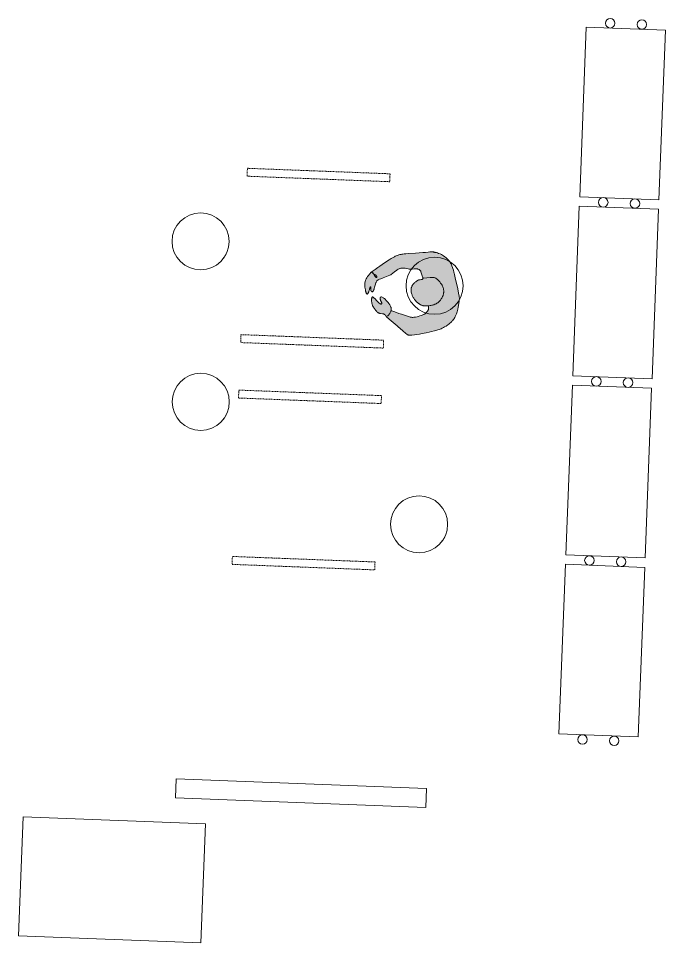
# Model space of a CAD drawing. Header units: millimetres. Extents: x 32078 to 83548, y -4690 to 56252.
# Drawn here: x 59509 to 63588, y 17601 to 23441 of the extents above; entities that cross this region are included whole.
import ezdxf

# ---------------------------------------------------------------- set-up
doc = ezdxf.new("R2010")
doc.units = ezdxf.units.MM
doc.header["$MEASUREMENT"] = 0
doc.linetypes.add('DGN Style 2', pattern=[10, 6, -4])
for name, color, linetype, lineweight in [('A-SLAB-CONC', 7, 'Continuous', 0), ('FIXT-JNRY-PART', 42, 'Continuous', 0), ('FURN-FREE', 1, 'Continuous', 0), ('FURN-STOR', 213, 'Continuous', 0), ('PRES-FILL', 7, 'Continuous', 0), ('PRES-PEOP', 42, 'Continuous', 0)]:
    doc.layers.add(name, color=color, linetype=linetype, lineweight=lineweight)

# ---------------------------------------------------------------- blocks, each defined once
blk = doc.blocks.new('*U461')
at = {"layer": 'FIXT-JNRY-PART', "color": 0, "linetype": 'ByBlock', "lineweight": -2, "flags": 128}
blk.add_lwpolyline([(-163.7, 2238.5), (335.9, 2219.2), (294.6, 1149.7), (-205, 1169), (-163.7, 2238.5)], close=True, dxfattribs=at)
at = {"color": 0, "linetype": 'ByBlock', "lineweight": -2}
for points in [[(17.3, 2261.5), (17.4, 2263.4), (17.3, 2265.3), (17, 2267.1), (16.7, 2269), (16.2, 2270.8), (15.7, 2272.6), (15, 2274.4), (14.2, 2276.1), (13.3, 2277.8), (12.3, 2279.4), (11.2, 2280.9), (10, 2282.3), (8.7, 2283.7), (7.4, 2285), (5.9, 2286.2), (4.4, 2287.4), (2.8, 2288.4), (1.2, 2289.3), (-0.5, 2290.1), (-2.3, 2290.8), (-4.1, 2291.4), (-5.9, 2291.9), (-7.7, 2292.3), (-9.6, 2292.5), (-11.5, 2292.6), (-13.4, 2292.7), (-15.2, 2292.6), (-17.1, 2292.3), (-19, 2292), (-20.8, 2291.5), (-22.6, 2291), (-24.3, 2290.3), (-26.1, 2289.5), (-27.7, 2288.6), (-29.3, 2287.6), (-30.8, 2286.5), (-32.3, 2285.3), (-33.7, 2284), (-35, 2282.7), (-36.2, 2281.2), (-37.3, 2279.7), (-38.3, 2278.1), (-39.3, 2276.5), (-40.1, 2274.8), (-40.8, 2273), (-41.4, 2271.2), (-41.9, 2269.4), (-42.2, 2267.6), (-42.5, 2265.7), (-42.6, 2263.8), (-42.6, 2261.9), (-42.5, 2260.1), (-42.3, 2258.2), (-42, 2256.3), (-41.5, 2254.5), (-40.9, 2252.7), (-40.3, 2251), (-39.5, 2249.2), (-38.6, 2247.6), (-37.6, 2246), (-36.5, 2244.5), (-35.3, 2243), (-34, 2241.6), (-32.6, 2240.3), (-31.2, 2239.1), (-29.7, 2238), (-28.1, 2237), (-26.4, 2236), (-24.7, 2235.2), (-23, 2234.5), (-21.2, 2233.9), (-19.4, 2233.4), (-17.5, 2233.1), (-15.7, 2232.8), (-13.8, 2232.7), (-11.9, 2232.7), (-10, 2232.8), (-8.2, 2233), (-6.3, 2233.3), (-4.5, 2233.8), (-2.7, 2234.4), (-0.9, 2235.1), (0.8, 2235.8), (2.5, 2236.7), (4.1, 2237.7), (5.6, 2238.8), (7, 2240), (8.4, 2241.3), (9.7, 2242.7), (10.9, 2244.1), (12.1, 2245.6), (13.1, 2247.2), (14, 2248.9), (14.8, 2250.6), (15.5, 2252.3), (16.1, 2254.1), (16.6, 2255.9), (17, 2257.8)], [(157.2, 2256.1), (157.2, 2254.2), (157.3, 2252.3), (157.6, 2250.5), (157.9, 2248.6), (158.3, 2246.8), (158.9, 2245), (159.6, 2243.2), (160.4, 2241.5), (161.3, 2239.9), (162.3, 2238.3), (163.4, 2236.7), (164.6, 2235.3), (165.9, 2233.9), (167.2, 2232.6), (168.7, 2231.4), (170.2, 2230.3), (171.8, 2229.2), (173.4, 2228.3), (175.1, 2227.5), (176.9, 2226.8), (178.6, 2226.2), (180.5, 2225.7), (182.3, 2225.4), (184.2, 2225.1), (186.1, 2225), (187.9, 2225), (189.8, 2225.1), (191.7, 2225.3), (193.6, 2225.6), (195.4, 2226.1), (197.2, 2226.6), (198.9, 2227.3), (200.6, 2228.1), (202.3, 2229), (203.9, 2230), (205.4, 2231.1), (206.9, 2232.3), (208.3, 2233.6), (209.6, 2234.9), (210.8, 2236.4), (211.9, 2237.9), (212.9, 2239.5), (213.8, 2241.1), (214.7, 2242.8), (215.4, 2244.6), (216, 2246.4), (216.4, 2248.2), (216.8, 2250), (217.1, 2251.9), (217.2, 2253.8), (217.2, 2255.7), (217.1, 2257.6), (216.9, 2259.4), (216.5, 2261.3), (216.1, 2263.1), (215.5, 2264.9), (214.8, 2266.7), (214, 2268.4), (213.1, 2270), (212.2, 2271.6), (211.1, 2273.2), (209.9, 2274.6), (208.6, 2276), (207.2, 2277.3), (205.8, 2278.5), (204.3, 2279.6), (202.7, 2280.7), (201, 2281.6), (199.3, 2282.4), (197.6, 2283.1), (195.8, 2283.7), (194, 2284.2), (192.1, 2284.5), (190.3, 2284.8), (188.4, 2284.9), (186.5, 2284.9), (184.6, 2284.8), (182.7, 2284.6), (180.9, 2284.3), (179.1, 2283.8), (177.3, 2283.2), (175.5, 2282.6), (173.8, 2281.8), (172.1, 2280.9), (170.5, 2279.9), (169, 2278.8), (167.5, 2277.6), (166.2, 2276.3), (164.9, 2274.9), (163.6, 2273.5), (162.5, 2272), (161.5, 2270.4), (160.6, 2268.8), (159.8, 2267.1), (159.1, 2265.3), (158.5, 2263.5), (158, 2261.7), (157.6, 2259.9)], [(-26.3, 1132.1), (-26.3, 1134), (-26.4, 1135.9), (-26.6, 1137.7), (-27, 1139.6), (-27.4, 1141.4), (-28, 1143.2), (-28.7, 1145), (-29.5, 1146.7), (-30.3, 1148.4), (-31.3, 1149.9), (-32.4, 1151.5), (-33.6, 1152.9), (-34.9, 1154.3), (-36.3, 1155.6), (-37.7, 1156.8), (-39.2, 1158), (-40.8, 1159), (-42.5, 1159.9), (-44.2, 1160.7), (-45.9, 1161.4), (-47.7, 1162), (-49.5, 1162.5), (-51.4, 1162.9), (-53.2, 1163.1), (-55.1, 1163.2), (-57, 1163.3), (-58.9, 1163.2), (-60.8, 1162.9), (-62.6, 1162.6), (-64.4, 1162.1), (-66.2, 1161.6), (-68, 1160.9), (-69.7, 1160.1), (-71.4, 1159.2), (-73, 1158.2), (-74.5, 1157.1), (-76, 1155.9), (-77.3, 1154.6), (-78.6, 1153.3), (-79.9, 1151.8), (-81, 1150.3), (-82, 1148.7), (-82.9, 1147.1), (-83.7, 1145.4), (-84.4, 1143.6), (-85, 1141.8), (-85.5, 1140), (-85.9, 1138.2), (-86.1, 1136.3), (-86.3, 1134.4), (-86.3, 1132.5), (-86.2, 1130.7), (-85.9, 1128.8), (-85.6, 1126.9), (-85.1, 1125.1), (-84.6, 1123.3), (-83.9, 1121.6), (-83.1, 1119.8), (-82.2, 1118.2), (-81.2, 1116.6), (-80.1, 1115.1), (-78.9, 1113.6), (-77.6, 1112.2), (-76.3, 1110.9), (-74.8, 1109.7), (-73.3, 1108.6), (-71.7, 1107.6), (-70.1, 1106.6), (-68.4, 1105.8), (-66.6, 1105.1), (-64.9, 1104.5), (-63, 1104), (-61.2, 1103.7), (-59.3, 1103.4), (-57.4, 1103.3), (-55.6, 1103.3), (-53.7, 1103.4), (-51.8, 1103.6), (-49.9, 1103.9), (-48.1, 1104.4), (-46.3, 1105), (-44.6, 1105.6), (-42.9, 1106.4), (-41.2, 1107.3), (-39.6, 1108.3), (-38.1, 1109.4), (-36.6, 1110.6), (-35.2, 1111.9), (-33.9, 1113.3), (-32.7, 1114.7), (-31.6, 1116.2), (-30.6, 1117.8), (-29.6, 1119.5), (-28.8, 1121.2), (-28.1, 1122.9), (-27.5, 1124.7), (-27, 1126.5), (-26.7, 1128.4)], [(113.6, 1126.7), (113.6, 1124.8), (113.7, 1122.9), (113.9, 1121.1), (114.2, 1119.2), (114.7, 1117.4), (115.3, 1115.6), (116, 1113.8), (116.7, 1112.1), (117.6, 1110.5), (118.6, 1108.9), (119.7, 1107.3), (120.9, 1105.9), (122.2, 1104.5), (123.6, 1103.2), (125, 1102), (126.5, 1100.9), (128.1, 1099.8), (129.8, 1098.9), (131.5, 1098.1), (133.2, 1097.4), (135, 1096.8), (136.8, 1096.3), (138.7, 1095.9), (140.5, 1095.7), (142.4, 1095.6), (144.3, 1095.6), (146.2, 1095.7), (148.1, 1095.9), (149.9, 1096.2), (151.7, 1096.7), (153.5, 1097.2), (155.3, 1097.9), (157, 1098.7), (158.7, 1099.6), (160.3, 1100.6), (161.8, 1101.7), (163.2, 1102.9), (164.6, 1104.2), (165.9, 1105.5), (167.1, 1107), (168.3, 1108.5), (169.3, 1110.1), (170.2, 1111.7), (171, 1113.4), (171.7, 1115.2), (172.3, 1117), (172.8, 1118.8), (173.2, 1120.6), (173.4, 1122.5), (173.5, 1124.4), (173.6, 1126.3), (173.5, 1128.2), (173.2, 1130), (172.9, 1131.9), (172.4, 1133.7), (171.9, 1135.5), (171.2, 1137.3), (170.4, 1139), (169.5, 1140.6), (168.5, 1142.2), (167.4, 1143.8), (166.2, 1145.2), (164.9, 1146.6), (163.6, 1147.9), (162.1, 1149.1), (160.6, 1150.2), (159, 1151.3), (157.4, 1152.2), (155.7, 1153), (153.9, 1153.7), (152.1, 1154.3), (150.3, 1154.8), (148.5, 1155.1), (146.6, 1155.4), (144.7, 1155.5), (142.8, 1155.5), (141, 1155.4), (139.1, 1155.2), (137.2, 1154.9), (135.4, 1154.4), (133.6, 1153.8), (131.9, 1153.2), (130.1, 1152.4), (128.5, 1151.5), (126.9, 1150.5), (125.4, 1149.4), (123.9, 1148.2), (122.5, 1146.9), (121.2, 1145.5), (120, 1144.1), (118.9, 1142.6), (117.9, 1141), (116.9, 1139.4), (116.1, 1137.7), (115.4, 1135.9), (114.8, 1134.1), (114.3, 1132.3), (114, 1130.4)]]:
    blk.add_wipeout(points, dxfattribs=at).dxf.layer = 'FURN-STOR'
at = {"layer": 'FIXT-JNRY-PART', "color": 0, "linetype": 'ByBlock', "lineweight": -2, "flags": 128}
blk.add_lwpolyline([(-207.3, 1109.1), (292.3, 1089.8), (251, 20.3), (-248.7, 39.6), (-207.3, 1109.1)], close=True, dxfattribs=at)
at = {"layer": 'FURN-STOR', "color": 0, "linetype": 'ByBlock', "lineweight": -2}
for centre in [(-12.6, 2262.7), (187.2, 2254.9), (-56.3, 1133.3), (143.6, 1125.5)]:
    blk.add_circle(centre, 30, dxfattribs=at)
at = {"color": 0, "linetype": 'ByBlock', "lineweight": -2}
for points in [[(-69.9, 2.7), (-69.9, 4.6), (-70, 6.5), (-70.3, 8.3), (-70.6, 10.2), (-71.1, 12), (-71.6, 13.8), (-72.3, 15.6), (-73.1, 17.3), (-74, 18.9), (-75, 20.5), (-76.1, 22.1), (-77.3, 23.5), (-78.6, 24.9), (-79.9, 26.2), (-81.4, 27.4), (-82.9, 28.6), (-84.5, 29.6), (-86.1, 30.5), (-87.8, 31.3), (-89.6, 32), (-91.3, 32.6), (-93.2, 33.1), (-95, 33.5), (-96.9, 33.7), (-98.8, 33.8), (-100.7, 33.9), (-102.5, 33.7), (-104.4, 33.5), (-106.3, 33.2), (-108.1, 32.7), (-109.9, 32.2), (-111.6, 31.5), (-113.4, 30.7), (-115, 29.8), (-116.6, 28.8), (-118.1, 27.7), (-119.6, 26.5), (-121, 25.2), (-122.3, 23.9), (-123.5, 22.4), (-124.6, 20.9), (-125.6, 19.3), (-126.6, 17.7), (-127.4, 16), (-128.1, 14.2), (-128.7, 12.4), (-129.2, 10.6), (-129.5, 8.8), (-129.8, 6.9), (-129.9, 5), (-129.9, 3.1), (-129.8, 1.3), (-129.6, -0.6), (-129.3, -2.5), (-128.8, -4.3), (-128.2, -6.1), (-127.5, -7.9), (-126.8, -9.6), (-125.9, -11.2), (-124.9, -12.8), (-123.8, -14.4), (-122.6, -15.8), (-121.3, -17.2), (-119.9, -18.5), (-118.5, -19.7), (-117, -20.8), (-115.4, -21.8), (-113.7, -22.8), (-112, -23.6), (-110.3, -24.3), (-108.5, -24.9), (-106.7, -25.4), (-104.8, -25.7), (-103, -26), (-101.1, -26.1), (-99.2, -26.1), (-97.3, -26), (-95.4, -25.8), (-93.6, -25.5), (-91.8, -25), (-90, -24.4), (-88.2, -23.8), (-86.5, -23), (-84.8, -22.1), (-83.2, -21.1), (-81.7, -20), (-80.2, -18.8), (-78.9, -17.5), (-77.6, -16.1), (-76.4, -14.7), (-75.2, -13.2), (-74.2, -11.6), (-73.3, -9.9), (-72.5, -8.3), (-71.8, -6.5), (-71.2, -4.7), (-70.7, -2.9), (-70.3, -1)], [(69.9, -2.7), (69.9, -4.6), (70, -6.5), (70.3, -8.3), (70.6, -10.2), (71.1, -12), (71.6, -13.8), (72.3, -15.6), (73.1, -17.3), (74, -18.9), (75, -20.5), (76.1, -22.1), (77.3, -23.5), (78.6, -24.9), (79.9, -26.2), (81.4, -27.4), (82.9, -28.6), (84.5, -29.6), (86.1, -30.5), (87.8, -31.3), (89.6, -32), (91.3, -32.6), (93.2, -33.1), (95, -33.5), (96.9, -33.7), (98.8, -33.8), (100.7, -33.9), (102.5, -33.7), (104.4, -33.5), (106.3, -33.2), (108.1, -32.7), (109.9, -32.2), (111.6, -31.5), (113.4, -30.7), (115, -29.8), (116.6, -28.8), (118.1, -27.7), (119.6, -26.5), (121, -25.2), (122.3, -23.9), (123.5, -22.4), (124.6, -20.9), (125.6, -19.3), (126.6, -17.7), (127.4, -16), (128.1, -14.2), (128.7, -12.4), (129.2, -10.6), (129.5, -8.8), (129.8, -6.9), (129.9, -5), (129.9, -3.1), (129.8, -1.3), (129.6, 0.6), (129.2, 2.5), (128.8, 4.3), (128.2, 6.1), (127.5, 7.9), (126.8, 9.6), (125.9, 11.2), (124.9, 12.8), (123.8, 14.4), (122.6, 15.8), (121.3, 17.2), (119.9, 18.5), (118.5, 19.7), (117, 20.8), (115.4, 21.8), (113.7, 22.8), (112, 23.6), (110.3, 24.3), (108.5, 24.9), (106.7, 25.4), (104.8, 25.7), (103, 26), (101.1, 26.1), (99.2, 26.1), (97.3, 26), (95.4, 25.8), (93.6, 25.5), (91.8, 25), (90, 24.4), (88.2, 23.8), (86.5, 23), (84.8, 22.1), (83.2, 21.1), (81.7, 20), (80.2, 18.8), (78.9, 17.5), (77.6, 16.1), (76.4, 14.7), (75.2, 13.2), (74.2, 11.6), (73.3, 10), (72.5, 8.3), (71.8, 6.5), (71.2, 4.7), (70.7, 2.9), (70.3, 1)]]:
    blk.add_wipeout(points, dxfattribs=at).dxf.layer = 'FURN-STOR'
at = {"layer": 'FIXT-JNRY-PART', "color": 0, "linetype": 'ByBlock', "lineweight": -2, "flags": 128}
blk.add_lwpolyline([(-251, -20.3), (248.7, -39.6), (207.3, -1109.1), (-292.3, -1089.8), (-251, -20.3)], close=True, dxfattribs=at)
at = {"layer": 'FURN-STOR', "color": 0, "linetype": 'ByBlock', "lineweight": -2}
for centre in [(-99.9, 3.9), (99.9, -3.9)]:
    blk.add_circle(centre, 30, dxfattribs=at)
at = {"color": 0, "linetype": 'ByBlock', "lineweight": -2}
for points in [[(-113.6, -1126.7), (-113.6, -1124.8), (-113.7, -1122.9), (-113.9, -1121.1), (-114.2, -1119.2), (-114.7, -1117.4), (-115.3, -1115.6), (-116, -1113.8), (-116.7, -1112.1), (-117.6, -1110.5), (-118.6, -1108.9), (-119.7, -1107.3), (-120.9, -1105.9), (-122.2, -1104.5), (-123.6, -1103.2), (-125, -1102), (-126.5, -1100.9), (-128.1, -1099.8), (-129.8, -1098.9), (-131.5, -1098.1), (-133.2, -1097.4), (-135, -1096.8), (-136.8, -1096.3), (-138.7, -1095.9), (-140.5, -1095.7), (-142.4, -1095.6), (-144.3, -1095.6), (-146.2, -1095.7), (-148.1, -1095.9), (-149.9, -1096.2), (-151.7, -1096.7), (-153.5, -1097.2), (-155.3, -1097.9), (-157, -1098.7), (-158.7, -1099.6), (-160.3, -1100.6), (-161.8, -1101.7), (-163.2, -1102.9), (-164.6, -1104.2), (-165.9, -1105.5), (-167.1, -1107), (-168.3, -1108.5), (-169.3, -1110.1), (-170.2, -1111.7), (-171, -1113.4), (-171.7, -1115.2), (-172.3, -1117), (-172.8, -1118.8), (-173.2, -1120.6), (-173.4, -1122.5), (-173.6, -1124.4), (-173.6, -1126.3), (-173.5, -1128.1), (-173.2, -1130), (-172.9, -1131.9), (-172.4, -1133.7), (-171.9, -1135.5), (-171.2, -1137.3), (-170.4, -1139), (-169.5, -1140.6), (-168.5, -1142.2), (-167.4, -1143.8), (-166.2, -1145.2), (-164.9, -1146.6), (-163.6, -1147.9), (-162.1, -1149.1), (-160.6, -1150.2), (-159, -1151.3), (-157.4, -1152.2), (-155.7, -1153), (-153.9, -1153.7), (-152.2, -1154.3), (-150.3, -1154.8), (-148.5, -1155.1), (-146.6, -1155.4), (-144.7, -1155.5), (-142.8, -1155.5), (-141, -1155.4), (-139.1, -1155.2), (-137.2, -1154.9), (-135.4, -1154.4), (-133.6, -1153.8), (-131.9, -1153.2), (-130.1, -1152.4), (-128.5, -1151.5), (-126.9, -1150.5), (-125.4, -1149.4), (-123.9, -1148.2), (-122.5, -1146.9), (-121.2, -1145.5), (-120, -1144.1), (-118.9, -1142.6), (-117.9, -1141), (-116.9, -1139.4), (-116.1, -1137.7), (-115.4, -1135.9), (-114.8, -1134.1), (-114.3, -1132.3), (-114, -1130.4)], [(26.3, -1132.1), (26.3, -1134), (26.4, -1135.9), (26.6, -1137.7), (27, -1139.6), (27.4, -1141.4), (28, -1143.2), (28.7, -1145), (29.4, -1146.7), (30.3, -1148.4), (31.3, -1149.9), (32.4, -1151.5), (33.6, -1152.9), (34.9, -1154.3), (36.3, -1155.6), (37.7, -1156.8), (39.2, -1158), (40.8, -1159), (42.5, -1159.9), (44.2, -1160.7), (45.9, -1161.4), (47.7, -1162), (49.5, -1162.5), (51.4, -1162.9), (53.2, -1163.1), (55.1, -1163.2), (57, -1163.3), (58.9, -1163.2), (60.8, -1162.9), (62.6, -1162.6), (64.4, -1162.1), (66.2, -1161.6), (68, -1160.9), (69.7, -1160.1), (71.4, -1159.2), (73, -1158.2), (74.5, -1157.1), (76, -1155.9), (77.3, -1154.6), (78.6, -1153.3), (79.8, -1151.8), (81, -1150.3), (82, -1148.7), (82.9, -1147.1), (83.7, -1145.4), (84.4, -1143.6), (85, -1141.8), (85.5, -1140), (85.9, -1138.2), (86.1, -1136.3), (86.3, -1134.4), (86.3, -1132.5), (86.2, -1130.7), (85.9, -1128.8), (85.6, -1126.9), (85.1, -1125.1), (84.6, -1123.3), (83.9, -1121.6), (83.1, -1119.8), (82.2, -1118.2), (81.2, -1116.6), (80.1, -1115), (78.9, -1113.6), (77.6, -1112.2), (76.3, -1110.9), (74.8, -1109.7), (73.3, -1108.6), (71.7, -1107.6), (70.1, -1106.6), (68.4, -1105.8), (66.6, -1105.1), (64.9, -1104.5), (63, -1104), (61.2, -1103.7), (59.3, -1103.4), (57.4, -1103.3), (55.6, -1103.3), (53.7, -1103.4), (51.8, -1103.6), (49.9, -1103.9), (48.1, -1104.4), (46.3, -1105), (44.6, -1105.6), (42.9, -1106.4), (41.2, -1107.3), (39.6, -1108.3), (38.1, -1109.4), (36.6, -1110.6), (35.2, -1111.9), (33.9, -1113.3), (32.7, -1114.7), (31.6, -1116.2), (30.6, -1117.8), (29.6, -1119.5), (28.8, -1121.2), (28.1, -1122.9), (27.5, -1124.7), (27, -1126.5), (26.7, -1128.4)]]:
    blk.add_wipeout(points, dxfattribs=at).dxf.layer = 'FURN-STOR'
at = {"layer": 'FIXT-JNRY-PART', "color": 0, "linetype": 'ByBlock', "lineweight": -2, "flags": 128}
blk.add_lwpolyline([(-294.6, -1149.7), (205, -1169), (163.7, -2238.5), (-335.9, -2219.2), (-294.6, -1149.7)], close=True, dxfattribs=at)
at = {"layer": 'FURN-STOR', "color": 0, "linetype": 'ByBlock', "lineweight": -2}
for centre in [(-143.6, -1125.5), (56.3, -1133.3)]:
    blk.add_circle(centre, 30, dxfattribs=at)
at = {"color": 0, "linetype": 'ByBlock', "lineweight": -2}
for points in [[(-157.2, -2256.1), (-157.2, -2254.2), (-157.3, -2252.3), (-157.6, -2250.5), (-157.9, -2248.6), (-158.4, -2246.8), (-158.9, -2245), (-159.6, -2243.2), (-160.4, -2241.5), (-161.3, -2239.9), (-162.3, -2238.3), (-163.4, -2236.7), (-164.6, -2235.3), (-165.9, -2233.9), (-167.2, -2232.6), (-168.7, -2231.4), (-170.2, -2230.3), (-171.8, -2229.2), (-173.4, -2228.3), (-175.1, -2227.5), (-176.9, -2226.8), (-178.6, -2226.2), (-180.5, -2225.7), (-182.3, -2225.3), (-184.2, -2225.1), (-186.1, -2225), (-187.9, -2225), (-189.8, -2225.1), (-191.7, -2225.3), (-193.6, -2225.6), (-195.4, -2226.1), (-197.2, -2226.6), (-198.9, -2227.3), (-200.6, -2228.1), (-202.3, -2229), (-203.9, -2230), (-205.4, -2231.1), (-206.9, -2232.3), (-208.3, -2233.6), (-209.6, -2234.9), (-210.8, -2236.4), (-211.9, -2237.9), (-212.9, -2239.5), (-213.9, -2241.1), (-214.7, -2242.8), (-215.4, -2244.6), (-216, -2246.4), (-216.4, -2248.2), (-216.8, -2250), (-217.1, -2251.9), (-217.2, -2253.8), (-217.2, -2255.7), (-217.1, -2257.6), (-216.9, -2259.4), (-216.5, -2261.3), (-216.1, -2263.1), (-215.5, -2264.9), (-214.8, -2266.7), (-214, -2268.4), (-213.2, -2270), (-212.2, -2271.6), (-211.1, -2273.2), (-209.9, -2274.6), (-208.6, -2276), (-207.2, -2277.3), (-205.8, -2278.5), (-204.3, -2279.6), (-202.7, -2280.7), (-201, -2281.6), (-199.3, -2282.4), (-197.6, -2283.1), (-195.8, -2283.7), (-194, -2284.2), (-192.1, -2284.5), (-190.3, -2284.8), (-188.4, -2284.9), (-186.5, -2284.9), (-184.6, -2284.8), (-182.7, -2284.6), (-180.9, -2284.3), (-179.1, -2283.8), (-177.3, -2283.2), (-175.5, -2282.6), (-173.8, -2281.8), (-172.1, -2280.9), (-170.5, -2279.9), (-169, -2278.8), (-167.5, -2277.6), (-166.2, -2276.3), (-164.9, -2274.9), (-163.6, -2273.5), (-162.5, -2272), (-161.5, -2270.4), (-160.6, -2268.8), (-159.8, -2267.1), (-159.1, -2265.3), (-158.5, -2263.5), (-158, -2261.7), (-157.6, -2259.9)], [(-17.3, -2261.5), (-17.4, -2263.4), (-17.3, -2265.3), (-17, -2267.1), (-16.7, -2269), (-16.2, -2270.8), (-15.7, -2272.6), (-15, -2274.4), (-14.2, -2276.1), (-13.3, -2277.8), (-12.3, -2279.4), (-11.2, -2280.9), (-10, -2282.3), (-8.7, -2283.7), (-7.4, -2285), (-5.9, -2286.2), (-4.4, -2287.4), (-2.8, -2288.4), (-1.2, -2289.3), (0.5, -2290.1), (2.3, -2290.8), (4.1, -2291.4), (5.9, -2291.9), (7.7, -2292.3), (9.6, -2292.5), (11.5, -2292.6), (13.4, -2292.7), (15.2, -2292.6), (17.1, -2292.3), (19, -2292), (20.8, -2291.5), (22.6, -2291), (24.3, -2290.3), (26.1, -2289.5), (27.7, -2288.6), (29.3, -2287.6), (30.8, -2286.5), (32.3, -2285.3), (33.7, -2284), (35, -2282.7), (36.2, -2281.2), (37.3, -2279.7), (38.3, -2278.1), (39.3, -2276.5), (40.1, -2274.8), (40.8, -2273), (41.4, -2271.2), (41.9, -2269.4), (42.2, -2267.6), (42.5, -2265.7), (42.6, -2263.8), (42.6, -2261.9), (42.5, -2260.1), (42.3, -2258.2), (42, -2256.3), (41.5, -2254.5), (40.9, -2252.7), (40.2, -2251), (39.5, -2249.2), (38.6, -2247.6), (37.6, -2246), (36.5, -2244.5), (35.3, -2243), (34, -2241.6), (32.6, -2240.3), (31.2, -2239.1), (29.7, -2238), (28.1, -2237), (26.4, -2236), (24.7, -2235.2), (23, -2234.5), (21.2, -2233.9), (19.4, -2233.4), (17.5, -2233.1), (15.7, -2232.8), (13.8, -2232.7), (11.9, -2232.7), (10, -2232.8), (8.2, -2233), (6.3, -2233.3), (4.5, -2233.8), (2.7, -2234.4), (0.9, -2235.1), (-0.8, -2235.8), (-2.5, -2236.7), (-4.1, -2237.7), (-5.6, -2238.8), (-7, -2240), (-8.4, -2241.3), (-9.7, -2242.7), (-10.9, -2244.1), (-12.1, -2245.6), (-13.1, -2247.2), (-14, -2248.9), (-14.8, -2250.6), (-15.5, -2252.3), (-16.1, -2254.1), (-16.6, -2255.9), (-17, -2257.8)]]:
    blk.add_wipeout(points, dxfattribs=at).dxf.layer = 'FURN-STOR'
at = {"layer": 'FURN-STOR', "color": 0, "linetype": 'ByBlock', "lineweight": -2}
for centre in [(-187.2, -2254.9), (12.6, -2262.7)]:
    blk.add_circle(centre, 30, dxfattribs=at)
blk = doc.blocks.new('Planex storage_26')
at = {"color": 0, "linetype": 'ByBlock', "lineweight": -2}
blk.add_wipeout([(0, 0), (900, 0), (900, -500), (0, -500)], dxfattribs=at)
blk = doc.blocks.new('Planex storage_27')
at = {"color": 0, "linetype": 'ByBlock', "lineweight": -2}
blk.add_wipeout([(0, 0), (900, 0), (900, -500), (0, -500)], dxfattribs=at)
blk = doc.blocks.new('*U1315')
at = {"color": 0, "linetype": 'ByBlock', "lineweight": -2}
for points in [[(-142.2, 123.4), (-160.9, 93.7), (-190.5, 112.4), (-171.8, 142)], [(159.5, 81.4), (143.2, 112.3), (174.2, 128.6), (190.5, 97.7)], [(-27.7, -158.9), (7.3, -160.3), (5.9, -195.3), (-29.1, -193.9)]]:
    blk.add_wipeout(points, dxfattribs=at)
blk.add_wipeout([(176.4, 8.3), (176.5, 19.6), (175.8, 30.9), (174.5, 42.1), (172.5, 53.3), (169.7, 64.2), (166.3, 75), (162.2, 85.6), (157.5, 95.8), (152.1, 105.8), (146.1, 115.4), (139.5, 124.6), (132.4, 133.3), (124.7, 141.6), (116.5, 149.4), (107.9, 156.7), (98.8, 163.4), (89.3, 169.5), (79.4, 175.1), (69.2, 179.9), (58.7, 184.2), (48, 187.7), (37.1, 190.6), (26, 192.8), (14.8, 194.3), (3.5, 195.1), (-7.8, 195.2), (-19.1, 194.6), (-30.3, 193.2), (-41.5, 191.2), (-52.4, 188.5), (-63.2, 185.1), (-73.8, 181), (-84, 176.2), (-94, 170.9), (-103.6, 164.9), (-112.8, 158.3), (-121.5, 151.1), (-129.8, 143.5), (-137.6, 135.3), (-144.9, 126.6), (-151.6, 117.5), (-157.7, 108), (-163.3, 98.1), (-168.1, 87.9), (-172.4, 77.5), (-176, 66.7), (-178.8, 55.8), (-181, 44.7), (-182.5, 33.5), (-183.3, 22.2), (-183.4, 10.9), (-182.8, -0.4), (-181.5, -11.6), (-179.4, -22.7), (-176.7, -33.7), (-173.3, -44.5), (-169.2, -55), (-164.4, -65.3), (-159.1, -75.2), (-153.1, -84.8), (-146.5, -94), (-139.3, -102.8), (-131.7, -111.1), (-123.5, -118.9), (-114.8, -126.2), (-105.7, -132.9), (-96.2, -139), (-86.3, -144.5), (-76.1, -149.4), (-65.7, -153.7), (-54.9, -157.2), (-44, -160.1), (-32.9, -162.3), (-21.7, -163.8), (-10.4, -164.6), (0.9, -164.7), (12.2, -164.1), (23.4, -162.7), (34.5, -160.7), (45.5, -157.9), (56.3, -154.5), (66.8, -150.4), (77.1, -145.7), (87, -140.3), (96.6, -134.3), (105.8, -127.8), (114.6, -120.6), (122.9, -112.9), (130.7, -104.7), (138, -96.1), (144.7, -87), (150.8, -77.5), (156.3, -67.6), (161.2, -57.4), (165.4, -46.9), (169, -36.2), (171.9, -25.3), (174.1, -14.2)], dxfattribs=at)
blk.add_circle((-3.5, 15.3), 180, dxfattribs=at)
blk = doc.blocks.new('*U1316')
at = {"color": 0, "linetype": 'ByBlock', "lineweight": -2}
for points in [[(-142.2, 123.4), (-160.9, 93.7), (-190.5, 112.4), (-171.8, 142)], [(159.5, 81.4), (143.2, 112.3), (174.2, 128.6), (190.5, 97.7)], [(-27.7, -158.9), (7.3, -160.3), (5.9, -195.3), (-29.1, -193.9)]]:
    blk.add_wipeout(points, dxfattribs=at)
blk.add_wipeout([(176.4, 8.3), (176.5, 19.6), (175.8, 30.9), (174.5, 42.1), (172.5, 53.3), (169.7, 64.2), (166.3, 75), (162.2, 85.6), (157.5, 95.8), (152.1, 105.8), (146.1, 115.4), (139.5, 124.6), (132.4, 133.3), (124.7, 141.6), (116.5, 149.4), (107.9, 156.7), (98.8, 163.4), (89.3, 169.5), (79.4, 175.1), (69.2, 179.9), (58.7, 184.2), (48, 187.7), (37.1, 190.6), (26, 192.8), (14.8, 194.3), (3.5, 195.1), (-7.8, 195.2), (-19.1, 194.6), (-30.3, 193.2), (-41.5, 191.2), (-52.4, 188.5), (-63.2, 185.1), (-73.8, 181), (-84, 176.2), (-94, 170.9), (-103.6, 164.9), (-112.8, 158.3), (-121.5, 151.1), (-129.8, 143.5), (-137.6, 135.3), (-144.9, 126.6), (-151.6, 117.5), (-157.7, 108), (-163.3, 98.1), (-168.1, 87.9), (-172.4, 77.5), (-176, 66.7), (-178.8, 55.8), (-181, 44.7), (-182.5, 33.5), (-183.3, 22.2), (-183.4, 10.9), (-182.8, -0.4), (-181.5, -11.6), (-179.4, -22.7), (-176.7, -33.7), (-173.3, -44.5), (-169.2, -55), (-164.4, -65.3), (-159.1, -75.2), (-153.1, -84.8), (-146.5, -94), (-139.3, -102.8), (-131.7, -111.1), (-123.5, -118.9), (-114.8, -126.2), (-105.7, -132.9), (-96.2, -139), (-86.3, -144.5), (-76.1, -149.4), (-65.7, -153.7), (-54.9, -157.2), (-44, -160.1), (-32.9, -162.3), (-21.7, -163.8), (-10.4, -164.6), (0.9, -164.7), (12.2, -164.1), (23.4, -162.7), (34.5, -160.7), (45.5, -157.9), (56.3, -154.5), (66.8, -150.4), (77.1, -145.7), (87, -140.3), (96.6, -134.3), (105.8, -127.8), (114.6, -120.6), (122.9, -112.9), (130.7, -104.7), (138, -96.1), (144.7, -87), (150.8, -77.5), (156.3, -67.6), (161.2, -57.4), (165.4, -46.9), (169, -36.2), (171.9, -25.3), (174.1, -14.2)], dxfattribs=at)
blk.add_circle((-3.5, 15.3), 180, dxfattribs=at)
blk = doc.blocks.new('*U1317')
at = {"color": 0, "linetype": 'ByBlock', "lineweight": -2}
for points in [[(-142.2, 123.4), (-160.9, 93.7), (-190.5, 112.4), (-171.8, 142)], [(159.5, 81.4), (143.2, 112.3), (174.2, 128.6), (190.5, 97.7)], [(-27.7, -158.9), (7.3, -160.3), (5.9, -195.3), (-29.1, -193.9)]]:
    blk.add_wipeout(points, dxfattribs=at)
blk.add_wipeout([(176.4, 8.3), (176.5, 19.6), (175.8, 30.9), (174.5, 42.1), (172.5, 53.3), (169.7, 64.2), (166.3, 75), (162.2, 85.6), (157.5, 95.8), (152.1, 105.8), (146.1, 115.4), (139.5, 124.6), (132.4, 133.3), (124.7, 141.6), (116.5, 149.4), (107.9, 156.7), (98.8, 163.4), (89.3, 169.5), (79.4, 175.1), (69.2, 179.9), (58.7, 184.2), (48, 187.7), (37.1, 190.6), (26, 192.8), (14.8, 194.3), (3.5, 195.1), (-7.8, 195.2), (-19.1, 194.6), (-30.3, 193.2), (-41.5, 191.2), (-52.4, 188.5), (-63.2, 185.1), (-73.8, 181), (-84, 176.2), (-94, 170.9), (-103.6, 164.9), (-112.8, 158.3), (-121.5, 151.1), (-129.8, 143.5), (-137.6, 135.3), (-144.9, 126.6), (-151.6, 117.5), (-157.7, 108), (-163.3, 98.1), (-168.1, 87.9), (-172.4, 77.5), (-176, 66.7), (-178.8, 55.8), (-181, 44.7), (-182.5, 33.5), (-183.3, 22.2), (-183.4, 10.9), (-182.8, -0.4), (-181.5, -11.6), (-179.4, -22.7), (-176.7, -33.7), (-173.3, -44.5), (-169.2, -55), (-164.4, -65.3), (-159.1, -75.2), (-153.1, -84.8), (-146.5, -94), (-139.3, -102.8), (-131.7, -111.1), (-123.5, -118.9), (-114.8, -126.2), (-105.7, -132.9), (-96.2, -139), (-86.3, -144.5), (-76.1, -149.4), (-65.7, -153.7), (-54.9, -157.2), (-44, -160.1), (-32.9, -162.3), (-21.7, -163.8), (-10.4, -164.6), (0.9, -164.7), (12.2, -164.1), (23.4, -162.7), (34.5, -160.7), (45.5, -157.9), (56.3, -154.5), (66.8, -150.4), (77.1, -145.7), (87, -140.3), (96.6, -134.3), (105.8, -127.8), (114.6, -120.6), (122.9, -112.9), (130.7, -104.7), (138, -96.1), (144.7, -87), (150.8, -77.5), (156.3, -67.6), (161.2, -57.4), (165.4, -46.9), (169, -36.2), (171.9, -25.3), (174.1, -14.2)], dxfattribs=at)
blk.add_circle((-3.5, 15.3), 180, dxfattribs=at)
blk = doc.blocks.new('*U1318')
at = {"color": 0, "linetype": 'ByBlock', "lineweight": -2}
for points in [[(-142.2, 123.4), (-160.9, 93.7), (-190.5, 112.4), (-171.8, 142)], [(159.5, 81.4), (143.2, 112.3), (174.2, 128.6), (190.5, 97.7)], [(-27.7, -158.9), (7.3, -160.3), (5.9, -195.3), (-29.1, -193.9)]]:
    blk.add_wipeout(points, dxfattribs=at)
blk.add_wipeout([(176.4, 8.3), (176.5, 19.6), (175.8, 30.9), (174.5, 42.1), (172.5, 53.3), (169.7, 64.2), (166.3, 75), (162.2, 85.6), (157.5, 95.8), (152.1, 105.8), (146.1, 115.4), (139.5, 124.6), (132.4, 133.3), (124.7, 141.6), (116.5, 149.4), (107.9, 156.7), (98.8, 163.4), (89.3, 169.5), (79.4, 175.1), (69.2, 179.9), (58.7, 184.2), (48, 187.7), (37.1, 190.6), (26, 192.8), (14.8, 194.3), (3.5, 195.1), (-7.8, 195.2), (-19.1, 194.6), (-30.3, 193.2), (-41.5, 191.2), (-52.4, 188.5), (-63.2, 185.1), (-73.8, 181), (-84, 176.2), (-94, 170.9), (-103.6, 164.9), (-112.8, 158.3), (-121.5, 151.1), (-129.8, 143.5), (-137.6, 135.3), (-144.9, 126.6), (-151.6, 117.5), (-157.7, 108), (-163.3, 98.1), (-168.1, 87.9), (-172.4, 77.5), (-176, 66.7), (-178.8, 55.8), (-181, 44.7), (-182.5, 33.5), (-183.3, 22.2), (-183.4, 10.9), (-182.8, -0.4), (-181.5, -11.6), (-179.4, -22.7), (-176.7, -33.7), (-173.3, -44.5), (-169.2, -55), (-164.4, -65.3), (-159.1, -75.2), (-153.1, -84.8), (-146.5, -94), (-139.3, -102.8), (-131.7, -111.1), (-123.5, -118.9), (-114.8, -126.2), (-105.7, -132.9), (-96.2, -139), (-86.3, -144.5), (-76.1, -149.4), (-65.7, -153.7), (-54.9, -157.2), (-44, -160.1), (-32.9, -162.3), (-21.7, -163.8), (-10.4, -164.6), (0.9, -164.7), (12.2, -164.1), (23.4, -162.7), (34.5, -160.7), (45.5, -157.9), (56.3, -154.5), (66.8, -150.4), (77.1, -145.7), (87, -140.3), (96.6, -134.3), (105.8, -127.8), (114.6, -120.6), (122.9, -112.9), (130.7, -104.7), (138, -96.1), (144.7, -87), (150.8, -77.5), (156.3, -67.6), (161.2, -57.4), (165.4, -46.9), (169, -36.2), (171.9, -25.3), (174.1, -14.2)], dxfattribs=at)
blk.add_circle((-3.5, 15.3), 180, dxfattribs=at)
blk = doc.blocks.new('*U1399')
at = {"color": 0, "lineweight": -2}
blk.add_wipeout([(517, 430.4), (482.3, -469), (-916.7, -414.9), (-882, 484.4)], dxfattribs=at)
at = {"color": 0, "linetype": 'DGN Style 2', "lineweight": -2, "flags": 128}
for points in [[(-766.8, -420.7), (-732.1, 478.6), (-682.1, 476.7), (-716.9, -422.6), (-766.8, -420.7)], [(332.4, -463.2), (367.1, 436.1), (317.2, 438.1), (282.4, -461.3), (332.4, -463.2)]]:
    blk.add_lwpolyline(points, close=True, dxfattribs=at)
blk = doc.blocks.new('*U1400')
at = {"color": 0, "lineweight": -2}
blk.add_wipeout([(517, 430.4), (482.3, -469), (-916.7, -414.9), (-882, 484.4)], dxfattribs=at)
at = {"color": 0, "linetype": 'DGN Style 2', "lineweight": -2, "flags": 128}
for points in [[(-766.8, -420.7), (-732.1, 478.6), (-682.1, 476.7), (-716.9, -422.6), (-766.8, -420.7)], [(332.4, -463.2), (367.1, 436.1), (317.2, 438.1), (282.4, -461.3), (332.4, -463.2)]]:
    blk.add_lwpolyline(points, close=True, dxfattribs=at)
blk = doc.blocks.new('*U1405')
at = {"layer": 'PRES-FILL', "linetype": 'ByBlock', "lineweight": -2, "extrusion": (0, 0, -1)}
h = blk.add_hatch(color=0, dxfattribs=at)
edge = h.paths.add_edge_path(flags=16)
edge.add_spline(control_points=[(87.1, -291.1), (88.9, -288.5), (89.4, -283.3), (89.5, -277.4)], knot_values=[0, 0, 0, 0, 1, 1, 1, 1], degree=3, periodic=0)
edge.add_spline(control_points=[(89.5, -277.4), (94.1, -264.3), (102.3, -248.1), (95, -247.6), (88, -247), (89.7, -264.1), (89.5, -277.4)], knot_values=[0, 0, 0, 0, 0.509531, 0.509531, 0.509531, 1, 1, 1, 1], degree=3, periodic=0)
edge.add_spline(control_points=[(89.5, -277.4), (87.5, -283), (86.2, -288.1), (87.1, -291.1)], knot_values=[0, 0, 0, 0, 1, 1, 1, 1], degree=3, periodic=0)
edge.add_spline(control_points=[(87.1, -291.1), (86, -292.7), (84.3, -293.3), (82, -292.6), (63.6, -286.7), (44.9, -280.7), (26.4, -274.1), (4, -266.1), (-18.4, -258.1), (-40.8, -249.8), (-62.1, -241.9), (-84, -234.3), (-102, -220.3), (-117.4, -208.3), (-129.9, -193.2), (-142.6, -178.6), (-163, -155.2), (-182.9, -131.3), (-203.2, -107.9), (-213.2, -96.5), (-224.2, -86), (-234.3, -74.7), (-246.7, -60.8), (-254.8, -44.4), (-259.7, -25), (-268.8, 10.8), (-269.4, 46.9), (-252.7, 77.9), (-241.3, 99.1), (-227.3, 117.8), (-212, 135.7), (-198.2, 151.6), (-184.4, 167.6), (-170.6, 183.5), (-153.9, 202.7), (-137.1, 221.9), (-119.8, 240.6), (-106.8, 254.7), (-88.4, 262.4), (-71.1, 271.5), (-49.3, 282.9), (-28.3, 292.7), (-3.3, 297.3), (21.5, 302), (44.7, 298.6), (68.4, 290.7), (91.1, 283.2), (111.9, 273.8), (130.5, 259.8), (157.5, 239.5), (182.8, 217.5), (207.6, 194.9), (226.2, 177.9), (244, 160), (260.3, 140.7), (265.4, 134.8), (270.1, 127.5), (269.8, 119.5), (269, 91.5), (265, 65.1), (263.2, 38), (261.2, 9.3), (260.2, -19.6), (257.9, -48.3), (257.6, -51.7), (255, -54.6), (254.2, -58), (253.4, -61.6), (253.2, -65.2), (253.5, -68.8), (254.4, -82.4), (267.6, -92.2), (268.2, -106.7), (269, -125.4), (262.5, -142.7), (255.6, -157.8), (248.2, -173.7), (230.6, -189), (215.1, -195.9), (194.6, -205.1), (227.5, -119.8), (210.4, -122.7), (200.6, -124.4), (194.9, -152.8), (181.9, -153.3), (179.8, -153.3), (175.7, -153.3), (175.6, -151), (174.7, -121.2), (175.9, -84.2), (191.9, -63.8), (196.2, -58.4), (202.4, -54.5), (209.7, -51.7)], knot_values=[0, 0, 0, 0, 0.004098, 0.004098, 0.004098, 0.036354, 0.036354, 0.036354, 0.07573, 0.07573, 0.07573, 0.113201, 0.113201, 0.113201, 0.145266, 0.145266, 0.145266, 0.196552, 0.196552, 0.196552, 0.221625, 0.221625, 0.221625, 0.252365, 0.252365, 0.252365, 0.309173, 0.309173, 0.309173, 0.348127, 0.348127, 0.348127, 0.382965, 0.382965, 0.382965, 0.425054, 0.425054, 0.425054, 0.456865, 0.456865, 0.456865, 0.496842, 0.496842, 0.496842, 0.536467, 0.536467, 0.536467, 0.574696, 0.574696, 0.574696, 0.630228, 0.630228, 0.630228, 0.671879, 0.671879, 0.671879, 0.684675, 0.684675, 0.684675, 0.729775, 0.729775, 0.729775, 0.777357, 0.777357, 0.777357, 0.783126, 0.783126, 0.783126, 0.789055, 0.789055, 0.789055, 0.811446, 0.811446, 0.811446, 0.840448, 0.840448, 0.840448, 0.871083, 0.871083, 0.871083, 0.911485, 0.911485, 0.911485, 0.934486, 0.934486, 0.934486, 0.938181, 0.938181, 0.938181, 0.987094, 0.987094, 0.987094, 1, 1, 1, 1], degree=3, periodic=0)
edge.add_line((209.7, -51.7), (194, 0))
edge.add_spline(control_points=[(194, 0), (187, 22.7), (179.6, 45.3), (171.5, 67.7), (163, 91.4), (139.6, 107.6), (118.7, 121.9), (107.4, 129.7), (96.1, 136.5), (80.5, 136.9), (68.4, 137.2), (58.5, 133.8), (50.1, 127.2)], knot_values=[0, 0, 0, 0, 0.324205, 0.324205, 0.324205, 0.66843, 0.66843, 0.66843, 0.855113, 0.855113, 0.855113, 1, 1, 1, 1], degree=3, periodic=0)
edge.add_line((50.1, 127.2), (43.4, 121.9))
edge.add_spline(control_points=[(43.4, 121.9), (53, 112), (61.7, 101.2), (66.2, 86.4), (72, 67.4), (70.6, 51.9), (65.8, 32.4), (60.9, 12.4), (52.4, -3.9), (40.5, -16.6), (29.8, -28), (15.7, -35.9), (-4.1, -37.8), (-21.4, -39.5), (-32.8, -32.6), (-46, -27.7), (-56.1, -23.9), (-64, -4.3), (-73.4, -9.4), (-78.2, -11.9), (-80, -18.4), (-83, -23.2), (-90.4, -35.2), (-104.9, -43.5), (-103.9, -59.9), (-102.6, -82.9), (-81.9, -92.8), (-71.8, -109.6), (-62.8, -124.7), (-56.9, -143.1), (-45.7, -155.8), (-27.6, -176.6), (8.7, -176.6), (33.9, -189.3), (57.3, -201), (80, -218.6), (102.9, -230.2), (126.4, -242.2), (170.3, -203.5), (183.9, -215.1), (185.4, -216.4), (186.2, -221.3), (185.7, -224), (184, -232.5), (161.6, -243.7), (165.3, -244.4), (170.3, -245.4), (189.8, -234), (202.1, -232.4), (207, -231.8), (219.2, -228.5), (217.4, -233.8), (214.3, -243.7), (208.3, -250.8), (201.7, -257.1), (184.8, -273.2), (168.6, -289.9), (141.4, -295.4), (121.8, -299.2), (104.3, -296.7), (90.1, -293.9), (88.5, -293.6), (87.5, -292.6), (87.1, -291.1)], knot_values=[0, 0, 0, 0, 0.044568, 0.044568, 0.044568, 0.101682, 0.101682, 0.101682, 0.159954, 0.159954, 0.159954, 0.212108, 0.212108, 0.212108, 0.25772, 0.25772, 0.25772, 0.292514, 0.292514, 0.292514, 0.310285, 0.310285, 0.310285, 0.355053, 0.355053, 0.355053, 0.417583, 0.417583, 0.417583, 0.47369, 0.47369, 0.47369, 0.564976, 0.564976, 0.564976, 0.649839, 0.649839, 0.649839, 0.736981, 0.736981, 0.736981, 0.746599, 0.746599, 0.746599, 0.777051, 0.777051, 0.777051, 0.817948, 0.817948, 0.817948, 0.83422, 0.83422, 0.83422, 0.863911, 0.863911, 0.863911, 0.939425, 0.939425, 0.939425, 0.993629, 0.993629, 0.993629, 1, 1, 1, 1], degree=3, periodic=0)
at = {"layer": 'PRES-PEOP', "color": 0, "linetype": 'ByBlock', "lineweight": -2, "extrusion": (0, 0, -1), "flags": 128}
for points in [[(250.1, -46.7), (246, -46.2), (242.1, -45.8), (238.4, -45.6), (234.8, -45.6), (228.2, -45.8), (222.5, -46.4), (217.6, -47.2), (213.5, -48.2), (210.1, -49.3), (207.2, -50.5), (204.8, -51.6), (202.8, -52.8), (199.5, -55), (197.3, -56.9), (195.8, -58.4), (193.7, -61), (191.9, -63.8), (189.4, -68.8), (187.2, -73.7), (185.2, -78.4), (181.8, -87.7), (179.3, -96), (177.4, -103.4), (176.1, -109.9), (175.1, -115.5), (174.5, -120.4), (173.8, -128.7), (173.7, -134.8), (173.9, -139.1), (174.5, -145.3), (175.6, -151), (175.6, -151.2), (175.7, -151.4), (175.8, -151.5), (175.9, -151.6), (176.1, -151.8), (176.3, -152), (176.6, -152.2), (176.8, -152.3), (177.1, -152.4), (177.4, -152.5), (177.9, -152.7), (178.4, -152.8), (178.8, -152.9), (179.6, -153), (180.2, -153.1), (181.1, -153.2), (181.5, -153.2), (181.9, -153.3), (183.2, -153.3), (184.4, -153.2), (185.6, -152.9), (186.6, -152.5), (187.6, -152), (188.5, -151.5), (189.4, -150.8), (190.9, -149.4), (192.3, -147.8), (193.6, -146.1), (194.7, -144.4), (196.7, -141), (200, -134.9), (201.2, -132.6), (202.2, -130.8), (203.1, -129.2), (204, -127.9), (204.7, -126.9), (206, -125.4), (207.1, -124.4), (207.9, -123.8), (209.1, -123.1), (210.4, -122.7), (211.9, -122.7), (213.2, -123.1), (214.1, -124), (214.8, -125.1), (215.4, -126.5), (215.7, -128.1), (215.9, -129.9), (216, -131.9), (216, -133.9), (215.8, -138.3), (215.3, -142.8), (214.7, -147.3), (213.3, -156.2), (211.9, -164.2), (210.8, -171), (209.9, -176.6), (209.4, -181.2), (209.1, -184.9), (209, -187.8), (209.1, -190.1), (209.3, -191.8), (209.5, -193.1), (209.9, -194.1), (210.3, -194.8), (211.1, -195.8), (211.9, -196.2), (212.5, -196.4), (213.7, -196.3), (215.1, -195.9), (217.8, -194.7), (220.4, -193.4), (223, -192), (225.4, -190.5), (230, -187.5), (233.9, -184.5), (237.3, -181.6), (240.2, -179), (242.6, -176.5), (244.7, -174.4), (248, -170.4), (250.3, -167.3), (251.8, -165), (253.9, -161.4), (255.6, -157.8), (258, -151.8), (260, -146.5), (261.8, -141.8), (263.2, -137.6), (264.4, -133.9), (265.3, -130.6), (266.7, -124.8), (267.5, -120.3), (267.9, -117), (268.2, -111.9), (268.2, -106.7), (267.9, -104), (267.4, -101.7), (266.8, -99.5), (266.1, -97.5), (265.3, -95.7), (263.6, -92.3), (257.2, -80.9), (255.9, -78), (255, -75.7), (254.4, -74), (253.8, -71.4), (253.5, -68.8), (253.4, -67.4), (253.4, -66.2), (253.4, -65.2), (253.4, -63.4), (253.5, -62.1), (253.6, -61.1), (253.9, -59.5), (254.2, -58), (254.4, -57.4), (254.6, -56.8), (254.8, -56.3), (255.2, -55.3), (256.9, -51.8), (257.3, -51), (257.5, -50.3), (257.6, -49.8), (257.8, -49), (257.9, -48.3), (259.4, -26.7), (261.2, 5.6), (263.2, 38), (264, 48.1), (267.7, 83), (268.5, 91.9), (269.4, 105.5), (269.7, 112.4), (269.8, 119.5), (269.8, 121.1), (269.6, 122.5), (269.4, 123.8), (269.2, 125), (268.9, 126.1), (268.2, 128.2), (267.5, 129.9), (266.8, 131.4), (266.1, 132.6), (264.8, 134.8), (263.8, 136.4), (262.1, 138.6), (260.3, 140.7), (254.2, 147.8), (243.1, 160), (234.5, 169), (221.2, 182.1), (207.6, 194.9), (188.8, 211.8), (174.6, 224.2), (163.8, 233.3), (147.3, 246.7), (130.5, 259.8), (123.4, 264.8), (117, 268.9), (111.4, 272.2), (106.3, 275), (97.2, 279.5), (90.3, 282.5), (79.5, 286.8), (68.4, 290.7), (59.5, 293.5), (51.7, 295.5), (44.9, 296.9), (39, 297.9), (33.8, 298.6), (29.2, 299), (21.2, 299.4), (15.1, 299.4), (10.6, 299.1), (3.7, 298.4), (-3.3, 297.3), (-12.4, 295.3), (-20.2, 293.2), (-26.9, 291.1), (-32.6, 289.1), (-42.4, 285.3), (-49.7, 282.1), (-60.4, 277), (-71.1, 271.5), (-84.1, 264.8), (-93.8, 259.7), (-100.9, 255.6), (-106, 252.3), (-109.7, 249.7), (-112.4, 247.6), (-116.2, 244.2), (-119.8, 240.6), (-132.7, 226.5), (-151.7, 205.1), (-170.6, 183.5), (-191.3, 159.6), (-212, 135.7), (-217.7, 128.9), (-222.5, 123), (-230.7, 112.4), (-236.6, 104.2), (-240.9, 97.9), (-247, 88.1), (-249.9, 83), (-252.7, 77.9), (-255.6, 71.9), (-258, 66.2), (-259.9, 60.9), (-261.5, 55.7), (-262.7, 50.9), (-264.5, 41.7), (-265.5, 33.5), (-265.9, 26.3), (-266, 20), (-265.5, 8.8), (-264.6, 0.3), (-263.7, -6), (-261.9, -15.5), (-259.7, -25), (-257.7, -32.1), (-255.7, -38), (-253.8, -43.1), (-251.9, -47.5), (-250.1, -51.2), (-248.5, -54.4), (-245.4, -59.8), (-242.9, -63.7), (-240.9, -66.5), (-237.7, -70.7), (-234.3, -74.7), (-226.6, -83), (-214.8, -95.4), (-208.9, -101.6), (-203.2, -107.9), (-172.9, -143.2), (-142.6, -178.6), (-133.1, -189.6), (-125.9, -197.7), (-120.3, -203.7), (-115.9, -208), (-112.6, -211.2), (-107.4, -215.9), (-102, -220.3), (-98.6, -222.9), (-91.9, -227.3), (-85.9, -230.8), (-80.5, -233.7), (-75.6, -236), (-67.1, -239.8), (-54, -244.9), (-40.8, -249.8), (-7.2, -262.1), (26.4, -274.1), (40.3, -278.9), (61.2, -285.9), (82, -292.6), (83.3, -292.9), (84.4, -292.8), (85.3, -292.5), (86.1, -292), (86.7, -291.3), (87.3, -290.5), (87.7, -289.5), (88.1, -288.4), (88.3, -287.3), (88.6, -286.1), (88.8, -283.5), (89, -280.8), (89.1, -278.1), (89, -272.8), (88.9, -268), (88.8, -263.9), (88.9, -260.4), (89, -257.6), (89.2, -255.3), (89.5, -253.5), (89.8, -252.1), (90.1, -251), (90.5, -250.1), (90.9, -249.4), (91.7, -248.5), (92.3, -248), (92.9, -247.7), (93.9, -247.5), (95, -247.6), (96.1, -247.9), (96.9, -248.4), (97.6, -249.1), (98, -249.9), (98.2, -250.9), (98.3, -251.9), (98.3, -253), (98.2, -254.2), (98, -255.4), (97.3, -257.9), (96.5, -260.4), (88.3, -281.5), (87.5, -283.8), (87.1, -285.8), (86.8, -287.3), (86.7, -288.6), (86.7, -289.6), (86.8, -290.5), (87.2, -291.7), (87.6, -292.5), (88.1, -293), (89, -293.5), (90.1, -293.9), (95.8, -294.9), (101, -295.7), (105.7, -296.2), (109.9, -296.6), (113.7, -296.9), (120.4, -297.1), (125.5, -297), (129.4, -296.8), (135.3, -296.2), (141.4, -295.4), (146.2, -294.4), (150.5, -293.2), (154.4, -291.9), (157.9, -290.6), (161.2, -289.1), (167, -286.2), (171.9, -283.2), (176, -280.5), (179.5, -277.9), (185.3, -273.1), (189.6, -269.3), (195.7, -263.3), (201.7, -257.1), (204.2, -254.4), (206.3, -252), (208.2, -249.7), (209.8, -247.7), (211.2, -245.9), (212.3, -244.4), (213.2, -243), (214.6, -240.6), (215.6, -238.9), (216.2, -237.6), (216.9, -235.7), (217.2, -234.7), (217.4, -233.8), (217.5, -233.5), (217.4, -233.2), (217.4, -232.9), (217.2, -232.7), (217.1, -232.5), (216.9, -232.3), (216.6, -232.1), (216.4, -232), (215.8, -231.8), (215.1, -231.6), (214.5, -231.5), (213.8, -231.4), (213.1, -231.4), (212.4, -231.4), (211.1, -231.4), (209.9, -231.5), (207.7, -231.7), (206.2, -231.8), (205, -232), (204.2, -232.1), (203.1, -232.3), (202.6, -232.4), (202.1, -232.4), (199.8, -232.9), (197.5, -233.4), (195.2, -234.1), (190.9, -235.5), (183.3, -238.3), (180.5, -239.4), (178.1, -240.3), (176.1, -241.1), (174.4, -241.7), (171.7, -242.7), (169.8, -243.3), (168.5, -243.7), (167.6, -244), (166.4, -244.3), (165.3, -244.4), (164.9, -244.4), (164.7, -244.3), (164.6, -244.2), (164.7, -244), (164.8, -243.7), (165, -243.4), (165.3, -243.1), (165.6, -242.7), (166, -242.3), (166.9, -241.5), (167.9, -240.6), (169, -239.7), (170.1, -238.8), (171.2, -237.9), (173.3, -236.2), (177.2, -232.9), (180, -230.5), (181, -229.6), (182.5, -228.1), (183.6, -227), (184.2, -226.2), (184.7, -225.6), (185.2, -224.8), (185.7, -224), (185.7, -223.8), (185.8, -223.6), (185.9, -223.1), (186, -222.6), (186, -222.1), (186, -221.6), (186, -221.2), (186, -220.2), (185.9, -219.4), (185.7, -218.7), (185.6, -218.1), (185.4, -217.6), (185.3, -217.1), (185.1, -216.8), (185, -216.5), (184.8, -216), (184.6, -215.7), (184.4, -215.5), (184.2, -215.3), (183.9, -215.1), (182.4, -214.3), (180.7, -213.8), (179, -213.6), (177.2, -213.5), (175.4, -213.6), (171.7, -214.2), (167.9, -215.2), (164.2, -216.4), (160.5, -217.7), (153.3, -220.7), (140.1, -226.2), (135.1, -228.1), (130.7, -229.6), (126.9, -230.7), (123.6, -231.5), (120.8, -232.1), (116, -232.6), (112.5, -232.6), (110, -232.4), (106.3, -231.6), (102.9, -230.2), (94.3, -225.6), (86.8, -221.2), (73.6, -213), (53.9, -200.5), (43.9, -194.6), (33.9, -189.3), (29, -187), (24.3, -185.2), (15.1, -182.2), (-1.7, -177.6), (-14.1, -174), (-18.6, -172.5), (-26.3, -169.4), (-31.7, -166.8), (-35.6, -164.5), (-38.3, -162.6), (-42.2, -159.4), (-45.7, -155.8), (-47.8, -153.3), (-49.7, -150.9), (-52.9, -146.1), (-55.5, -141.7), (-57.6, -137.8), (-61.1, -130.7), (-66.2, -120), (-68.9, -114.7), (-71.8, -109.6), (-73.8, -106.5), (-75.9, -103.7), (-80.1, -98.7), (-88, -90.3), (-91, -87.1), (-93.4, -84.2), (-95.4, -81.6), (-97.1, -79.3), (-98.4, -77.2), (-100.5, -73.3), (-101.8, -70.3), (-102.6, -67.8), (-103.5, -64), (-103.8, -62), (-103.9, -59.9), (-104, -58.5), (-104, -57.1), (-103.7, -54.4), (-103.2, -52.1), (-102.5, -50), (-101.7, -48.1), (-100.9, -46.4), (-100, -44.9), (-83, -23.2), (-81.9, -21.3), (-80, -17.9), (-79.3, -16.6), (-78.7, -15.5), (-78.1, -14.5), (-77.6, -13.7), (-76.7, -12.4), (-75.9, -11.5), (-75.3, -10.9), (-74.9, -10.5), (-74.1, -9.9), (-73.4, -9.4), (-72.6, -9), (-71.8, -8.7), (-71.1, -8.6), (-70.3, -8.5), (-69.6, -8.6), (-69, -8.7), (-68.3, -9), (-67, -9.5), (-65.8, -10.3), (-64.6, -11.2), (-63.5, -12.1), (-62.5, -13), (-60.5, -15), (-57, -18.7), (-54.4, -21.5), (-52.3, -23.5), (-50.8, -24.8), (-49.6, -25.7), (-48.7, -26.3), (-47.4, -27.1), (-46, -27.7), (-36.2, -31.4), (-32.4, -32.7), (-29.1, -33.8), (-26.2, -34.7), (-21, -36), (-17, -36.8), (-13.9, -37.3), (-11.5, -37.5), (-7.8, -37.8), (-4.1, -37.8), (-0.7, -37.6), (2.5, -37.3), (5.3, -36.8), (8, -36.2), (10.4, -35.6), (14.9, -34.2), (18.6, -32.6), (21.8, -31.1), (24.5, -29.6), (26.8, -28.3), (30.5, -25.7), (33.2, -23.6), (35.2, -21.9), (37.9, -19.3), (40.5, -16.6), (44.7, -11.5), (48.2, -6.9), (51, -2.6), (53.4, 1.2), (55.3, 4.7), (57, 7.9), (59.6, 13.6), (61.4, 18), (62.6, 21.5), (64.3, 26.8), (65.8, 32.4), (66.6, 36), (68, 42.6), (68.8, 48.3), (69.4, 53.1), (69.6, 57.3), (69.7, 60.9), (69.7, 64.1), (69.4, 69.6), (68.9, 73.8), (68.4, 76.9), (67.4, 81.6), (66.2, 86.4), (65.4, 89.1), (64.5, 91.6), (63.5, 93.9), (61.6, 98), (59.6, 101.5), (57.8, 104.5), (56.1, 107), (52.9, 111.3), (50.4, 114.4), (46.4, 118.8), (42.3, 123.1), (37.1, 128.3), (32.5, 132.6), (28.4, 136.3), (24.6, 139.5), (21.2, 142.1), (18.2, 144.3), (12.6, 147.9), (8.2, 150.4), (4.7, 152.2), (-0.8, 154.6), (-3.7, 155.6), (-6.7, 156.6), (-10.5, 157.8), (-14, 158.6), (-17.3, 159.3), (-20.4, 159.8), (-26, 160.4), (-30.9, 160.6), (-35.1, 160.6), (-38.8, 160.4), (-45.1, 159.7), (-49.7, 158.9), (-56.6, 157.4), (-63.4, 155.6), (-67.5, 154.2), (-71.3, 152.7), (-74.8, 151.1), (-78, 149.4), (-80.9, 147.7), (-86.3, 144), (-90.8, 140.5), (-94.6, 137.1), (-97.7, 133.9), (-100.3, 131), (-102.4, 128.3), (-105.9, 123.3), (-108.3, 119.3), (-109.9, 116.2), (-112.1, 111.4), (-113.9, 106.4), (-117, 96.7), (-119.4, 88.2), (-121.3, 80.8), (-122.5, 74.4), (-123.3, 68.8), (-123.6, 64.1), (-123.7, 60), (-123.5, 56.5), (-123.2, 53.5), (-122.7, 50.9), (-121.6, 46.6), (-120.4, 43.5), (-119.3, 41.2), (-117.4, 37.9), (-115, 34.8), (-105.5, 24), (-91, 7.9), (-76.2, -7.9)], [(209.7, -51.7), (201.8, -25.9), (194, 0), (188.7, 17), (180.3, 42.5), (171.5, 67.7), (169.8, 72), (167.9, 75.9), (165.8, 79.5), (163.7, 82.7), (161.6, 85.6), (157.3, 90.8), (153.1, 95.2), (149.2, 98.9), (142, 105), (136.4, 109.4), (127.6, 115.8), (118.7, 121.9), (114.4, 124.8), (110.5, 127.2), (107.2, 129.2), (104.2, 130.8), (101.5, 132.1), (99.1, 133.1), (97, 133.9), (93.2, 135.1), (90.2, 135.8), (87.9, 136.2), (84.3, 136.7), (80.5, 136.9), (78.3, 136.9), (76.2, 136.8), (74.3, 136.7), (72.6, 136.5), (69.4, 136), (66.7, 135.4), (64.5, 134.8), (62.5, 134.1), (60.9, 133.5), (58, 132.2), (56, 131.1), (54.5, 130.2), (52.3, 128.8), (50.1, 127.2), (46.8, 124.6), (43.4, 121.9)]]:
    blk.add_lwpolyline(points, dxfattribs=at)

msp = doc.modelspace()

# ---------------------------------------------------------------- linework, layer by layer
at = {"layer": 'A-SLAB-CONC', "flags": 128}
msp.add_lwpolyline([(60498.7, 18525.4), (62077.4, 18464.4), (62082.1, 18585.9), (60503.3, 18646.9), (60498.7, 18525.4)], close=True, dxfattribs=at)
at = {"layer": 'FIXT-JNRY-PART', "flags": 128}
msp.add_lwpolyline([(59538.1, 18406), (60687.2, 18361.6), (60658.3, 17612.2), (59509.1, 17656.6), (59538.1, 18406)], close=True, dxfattribs=at)

# ---------------------------------------------------------------- block references
at = {"layer": 'FIXT-JNRY-PART'}
msp.add_blockref('*U461', (63251.8, 21148.7), dxfattribs=at)
at = {"layer": 'FURN-FREE', "rotation": 269.9999999999999}
msp.add_blockref('*U1399', (61372.8, 21729.9), dxfattribs=at)
at = {"layer": 'FURN-FREE', "lineweight": 0, "rotation": 179.9997098895655}
for name, p in [('*U1315', (60653.7, 22051.3)), ('*U1317', (62128.6, 21771)), ('*U1318', (60654.3, 21038.9)), ('*U1316', (62030.7, 20266.6))]:
    msp.add_blockref(name, p, dxfattribs=at)
at = {"layer": 'FURN-STOR', "rotation": 357.7868608446606}
msp.add_blockref('Planex storage_26', (61782.4, 17886.7), dxfattribs=at)

# ---------------------------------------------------------------- next in the draw order: block references
at = {"layer": 'FURN-FREE', "rotation": 269.9999999999999}
msp.add_blockref('*U1400', (61318.7, 20330.9), dxfattribs=at)
at = {"layer": 'FURN-STOR', "rotation": 357.7868608446606}
msp.add_blockref('Planex storage_27', (61801.8, 18386.4), dxfattribs=at)
at = {"layer": 'PRES-FILL', "extrusion": (0, 0, -1), "xscale": 1.000009635247657, "yscale": 1.000009635247657, "zscale": 1.000009635247657, "rotation": 126.7161401837339}
msp.add_blockref('*U1405', (-62022.6, 21737.2), dxfattribs=at)

doc.saveas('drawing.dxf')
